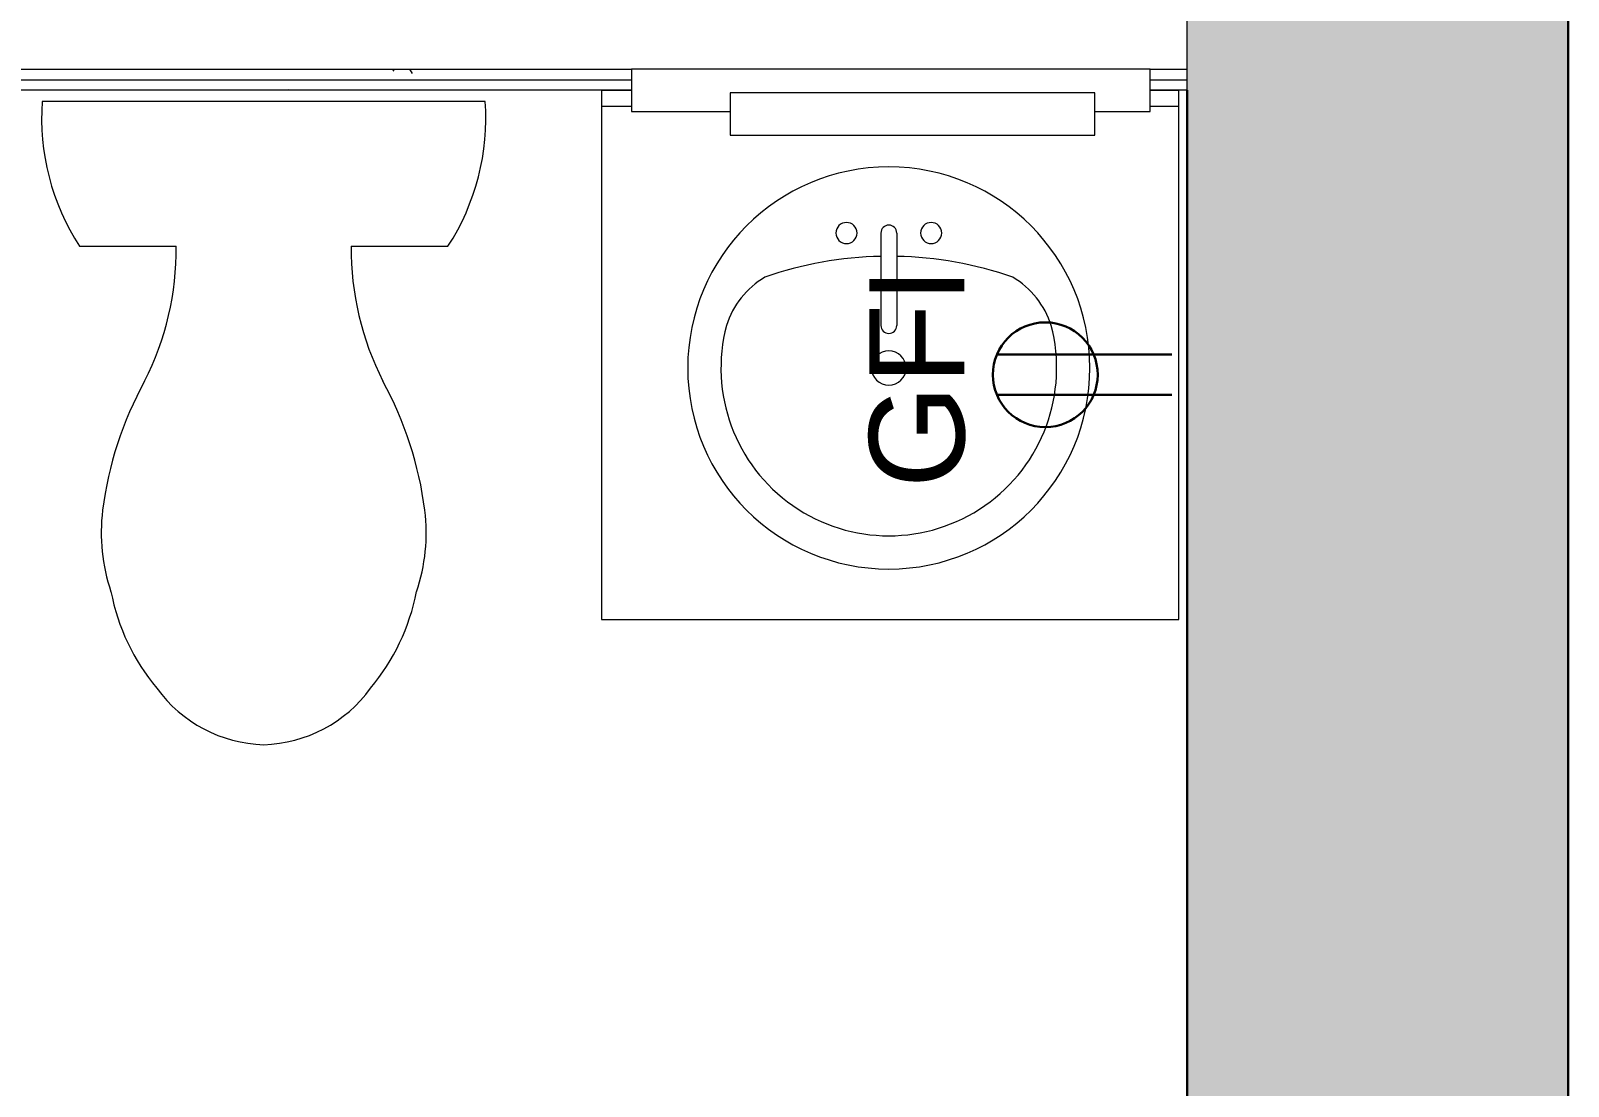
# Model space of a CAD drawing. Header units: inches. Extents: x -1176 to 1507, y -2563 to 978.
# Drawn here: x -826.7 to -754, y -378.7 to -328.8 of the extents above; entities that cross this region are included whole.
import ezdxf

# ---------------------------------------------------------------- set-up
doc = ezdxf.new("R2010")
doc.units = ezdxf.units.IN
doc.header["$MEASUREMENT"] = 0
for name, color, linetype, lineweight in [('A-ANNO-NOTE', 131, 'Continuous', 40), ('A-WALL', 113, 'Continuous', 18), ('A-WALL-PATT', 111, 'Continuous', 18), ('I-WALL', 2, 'Continuous', 18), ('P-SANR-FIXT', 6, 'Continuous', 9), ('Q-CASE', 31, 'Continuous', 9), ('Q-SPCQ', 91, 'Continuous', 9)]:
    doc.layers.add(name, color=color, linetype=linetype, lineweight=lineweight)
doc.styles.add('Swis721 Lt BT', font='swissl.ttf', dxfattribs={"height": 4.5})
pattern_1 = [(0, (0, 0), (15.36, 3.84), [0.634, -10.886, 0.634, -10.886, -61.44]), (0, (0, 0), (15.36, 3.84), [-23.04, 0.634, -22.406, 0.634, -10.886, -26.88]), (0, (0, 0), (15.36, 3.84), [-57.6, 0.634, -7.046, 0.634, -18.566]), (120, (5.76, 1.92), (-11.005538, 11.38215), [0.634, -10.886, 0.634, -10.886, -61.44]), (120, (5.76, 1.92), (-11.005538, 11.38215), [-23.04, 0.634, -22.406, 0.634, -10.886, -26.88]), (120, (5.76, 1.92), (-11.005538, 11.38215), [-57.6, 0.634, -7.046, 0.634, -18.566]), (240, (7.68, 9.6), (-4.354462, -15.22215), [0.634, -10.886, 0.634, -10.886, -61.44]), (240, (7.68, 9.6), (-4.354462, -15.22215), [-23.04, 0.634, -22.406, 0.634, -10.886, -26.88]), (240, (7.68, 9.6), (-4.354462, -15.22215), [-57.6, 0.634, -7.046, 0.634, -18.566])]

# ---------------------------------------------------------------- blocks, each defined once
blk = doc.blocks.new('P-Toilet-Floor-3D - Floor Mount-7330913-2nd Floor Power _ Signal')
at = {"layer": 'P-SANR-FIXT'}
for p, q in [((10.465, -1.466), (-10.465, -1.466)), ((-8.703, -8.314), (-4.134, -8.314)), ((4.134, -8.314), (8.703, -8.314))]:
    blk.add_line(p, q, dxfattribs=at)
for centre, radius, start, end in [((0.693, -2.246), 11.186, 176.00116, 212.85269), ((-0.693, -2.246), 11.186, 327.14731, 3.99884), ((-17.85, -8.459), 13.716, 332.99968, 0.60885), ((17.85, -8.459), 13.716, 179.39115, 207.00032), ((9.412, -22.942), 17.157, 151.23973, 172.78673), ((-9.412, -22.942), 17.157, 7.21327, 28.76027), ((0.879, -21.862), 8.556, 172.78673, 198.89364), ((-0.879, -21.862), 8.556, 341.10636, 7.21327), ((2.678, -22.724), 10.076, 190.91567, 219.93192), ((-2.678, -22.724), 10.076, 320.06808, 349.08433), ((0.18, -25.416), 6.449, 215.83775, 268.40306), ((-0.18, -25.416), 6.449, 271.59694, 324.16225)]:
    blk.add_arc(centre, radius, start, end, dxfattribs=at)
blk = doc.blocks.new('Vanity Counter Top w Round Sink Hole - 24_ Depth-7683062-2nd Floor Power _ Signal')
at = {"layer": 'Q-CASE'}
for p, q in [((-50.849, 0), (-52.262, 0)), ((-52.262, 0), (-52.262, -25)), ((-24.995, 0), (-26.349, 0)), ((-24.995, -25), (-24.995, 0)), ((-52.262, -0.75), (-50.849, -0.75)), ((-26.349, -0.75), (-24.995, -0.75)), ((-52.262, -25), (-24.995, -25))]:
    blk.add_line(p, q, dxfattribs=at)
blk = doc.blocks.new('Sink Vanity-Round - 19_ x 19_-4918671-2nd Floor Power _ Signal')
at = {"layer": 'P-SANR-FIXT'}
for p, q in [((3.43, 9.728), (3.43, 5.364)), ((4.18, 9.728), (4.18, 5.364))]:
    blk.add_line(p, q, dxfattribs=at)
for centre, radius, start, end in [((3.805, 3.353), 9.5, 90, 270), ((3.805, 3.353), 9.5, 270, 90), ((1.805, 9.728), 0.5, 360, 180), ((5.805, 9.728), 0.5, 0, 180), ((1.805, 9.728), 0.5, 180, 360), ((3.805, 9.728), 0.375, 360, 180), ((5.805, 9.728), 0.5, 180, 360), ((3.805, -9.174), 17.806, 91.20673, 109.20864), ((3.805, -9.174), 17.806, 70.79136, 88.79327), ((0.054, 4.105), 4.116, 120.79274, 162.19039), ((7.556, 4.105), 4.116, 17.80961, 59.20726), ((3.805, 3.353), 7.929, 165.30711, 14.69289), ((3.805, 5.364), 0.375, 180, 360), ((3.805, 3.353), 0.812, 360, 180), ((3.805, 3.353), 0.813, 180, 360)]:
    blk.add_arc(centre, radius, start, end, dxfattribs=at)
blk = doc.blocks.new('AC3 - AC3-V88-2nd Floor Power _ Signal')
at = {"layer": 'Q-SPCQ'}
for p, q in [((-9.644, 5), (-12.25, 5)), ((-12.25, 5), (-12.25, 3)), ((12.25, 5), (7.596, 5)), ((12.25, 3), (12.25, 5)), ((-12.25, 3), (12.25, 3))]:
    blk.add_line(p, q, dxfattribs=at)
blk = doc.blocks.new('Mirror92 - Mirror-8095740-2nd Floor Power _ Signal')
at = {"layer": 'Q-SPCQ'}
for p, q in [((-957.474, -1005.596), (-974.713, -1005.596)), ((-974.713, -1005.596), (-974.713, -1007.596)), ((-957.474, -1007.596), (-957.474, -1005.596)), ((-974.713, -1007.596), (-957.474, -1007.596))]:
    blk.add_line(p, q, dxfattribs=at)

msp = doc.modelspace()

# ---------------------------------------------------------------- hatches: boundary and pattern name
at = {"layer": 'A-WALL-PATT'}
h = msp.add_hatch(color=250, dxfattribs=at)
h.paths.add_polyline_path([(-754.043, -1262.185), (-754.043, -1210.185), (-772.043, -1210.185), (-772.043, -1262.185), (-763.555, -1262.185)], flags=0)
h.paths.add_polyline_path([(-754.043, -1170.185), (-754.043, -1093.301), (-772.043, -1093.301), (-772.043, -1170.185), (-763.555, -1170.185)], flags=0)
h.paths.add_polyline_path([(-754.043, -1053.185), (-754.043, -1004.185), (-772.043, -1004.185), (-772.043, -1053.185), (-763.555, -1053.185)], flags=0)
h.paths.add_polyline_path([(-763.555, -962.185), (-754.043, -962.185), (-754.043, -860.185), (-772.043, -860.185), (-772.043, -962.185)], flags=0)
h.paths.add_polyline_path([(-754.043, -818.185), (-754.043, -716.185), (-772.043, -716.185), (-772.043, -818.185), (-763.555, -818.185)], flags=0)
h.paths.add_polyline_path([(-754.043, -674.185), (-754.043, -572.185), (-772.043, -572.185), (-772.043, -674.185), (-763.555, -674.185)], flags=0)
h.paths.add_polyline_path([(-772.043, -530.185), (-754.043, -530.185), (-754.043, -428.185), (-772.043, -428.185), (-772.043, -498.552)], flags=0)
h.paths.add_polyline_path([(-772.043, -386.185), (-754.043, -386.185), (-754.043, -278.185), (-772.043, -278.185), (-772.043, -383.707)], flags=0)
h.paths.add_polyline_path([(-754.043, -236.185), (-754.043, -122.495), (-772.043, -122.495), (-772.043, -236.185), (-763.555, -236.185)], flags=0)
h.paths.add_polyline_path([(-772.043, -80.495), (-754.043, -80.495), (-754.043, 16.255), (-772.043, 16.255), (-772.043, -72.626)], flags=0)
at = {"layer": 'A-WALL-PATT', "lineweight": 9}
h = msp.add_hatch(dxfattribs=at)
h.set_pattern_fill('FP_3', color=256, style=0, pattern_type=2)
h.set_pattern_definition(pattern_1)
h.paths.add_polyline_path([(-809.809, -331.107), (-798.293, -331.107), (-798.293, -330.607), (-858.92, -330.607), (-858.92, -331.107), (-856.062, -331.107)], flags=0)
h.paths.add_polyline_path([(-772.043, -331.107), (-772.043, -330.607), (-773.793, -330.607), (-773.793, -331.107)], flags=0)
h = msp.add_hatch(dxfattribs=at)
h.set_pattern_fill('FP_3', color=256, style=0, pattern_type=2)
h.set_pattern_definition(pattern_1)
h.paths.add_polyline_path([(-809.809, -331.607), (-798.293, -331.607), (-798.293, -331.107), (-858.92, -331.107), (-858.92, -331.607), (-856.062, -331.607)], flags=0)
h.paths.add_polyline_path([(-772.043, -331.607), (-772.043, -331.107), (-773.793, -331.107), (-773.793, -331.607)], flags=0)

# ---------------------------------------------------------------- linework, layer by layer
at = {"layer": 'A-ANNO-NOTE', "lineweight": 30}
for p, q in [((-772.765, -344.09), (-781.029, -344.09)), ((-772.765, -346.006), (-781.029, -346.006))]:
    msp.add_line(p, q, dxfattribs=at)
msp.add_circle((-778.746, -345.048), 2.475, dxfattribs=at)
at = {"layer": 'A-WALL', "color": 8, "lineweight": 30}
for p, q in [((-754.043, -386.185), (-754.043, -278.185)), ((-772.043, -386.185), (-772.043, -331.607))]:
    msp.add_line(p, q, dxfattribs=at)
at = {"layer": 'A-WALL'}
for p, q in [((-772.043, -331.607), (-772.043, -323.607)), ((-859.92, -330.607), (-798.293, -330.607)), ((-858.92, -331.107), (-798.293, -331.107)), ((-773.793, -330.607), (-772.043, -330.607)), ((-773.793, -331.107), (-772.043, -331.107))]:
    msp.add_line(p, q, dxfattribs=at)
at = {"layer": 'I-WALL'}
for p, q in [((-798.293, -331.607), (-858.92, -331.607)), ((-772.043, -331.607), (-773.793, -331.607))]:
    msp.add_line(p, q, dxfattribs=at)

# ---------------------------------------------------------------- block references
at = {"layer": 'P-SANR-FIXT'}
for name, p in [('P-Toilet-Floor-3D - Floor Mount-7330913-2nd Floor Power _ Signal', (-815.668, -330.667)), ('Sink Vanity-Round - 19_ x 19_-4918671-2nd Floor Power _ Signal', (-789.944, -348.083))]:
    msp.add_blockref(name, p, dxfattribs=at)
at = {"layer": 'Q-CASE'}
msp.add_blockref('Vanity Counter Top w Round Sink Hole - 24_ Depth-7683062-2nd Floor Power _ Signal', (-747.444, -331.613), dxfattribs=at)
at = {"layer": 'Q-SPCQ', "rotation": 180}
msp.add_blockref('AC3 - AC3-V88-2nd Floor Power _ Signal', (-786.043, -327.607), dxfattribs=at)
at = {"layer": 'Q-SPCQ'}
msp.add_blockref('Mirror92 - Mirror-8095740-2nd Floor Power _ Signal', (181.074, 673.873), dxfattribs=at)

# ---------------------------------------------------------------- texts
at = {"layer": 'A-ANNO-NOTE', "lineweight": 9, "insert": (-787.067, -350.415), "char_height": 4.5, "width": 11.9685, "attachment_point": 1, "rotation": 90, "style": 'Swis721 Lt BT'}
msp.add_mtext('GFI', dxfattribs=at)

doc.saveas('drawing.dxf')
